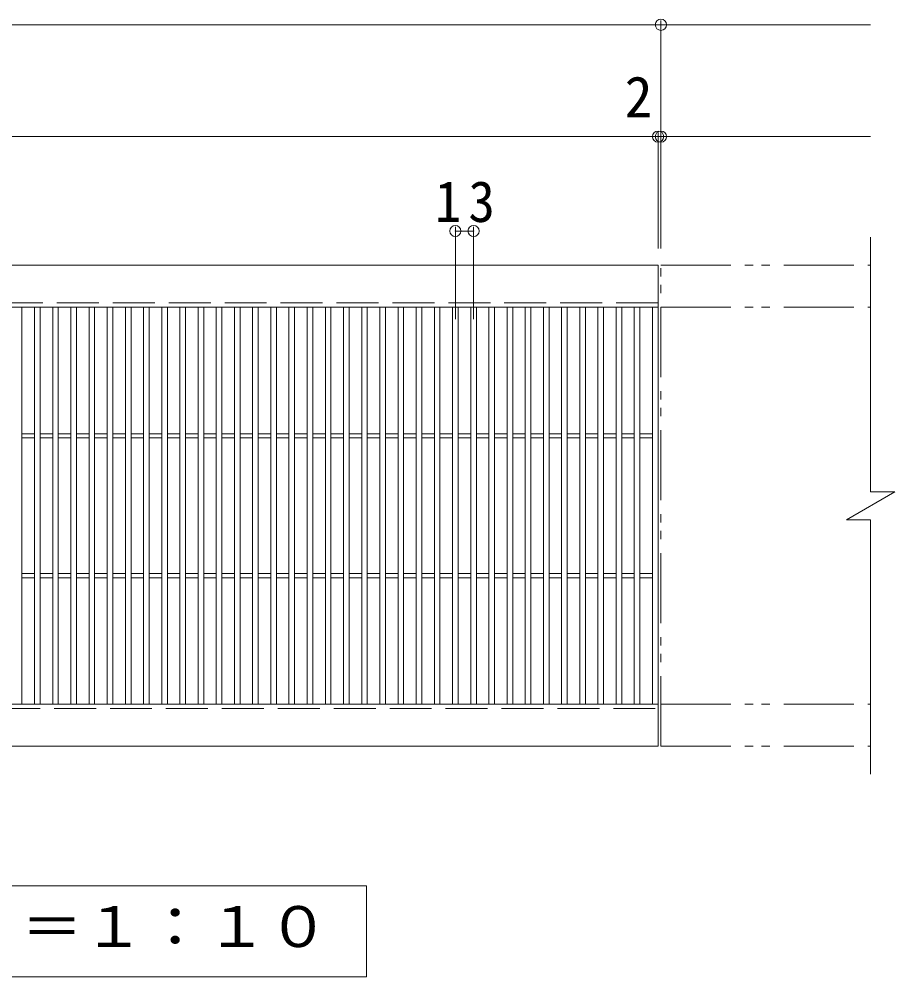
# Model space of a CAD drawing. Units: millimetres at full size, sheet at 1:10; details may follow other scales. Extents: x -1514 to 1852, y -1362 to 1316.
# Drawn here: x -763 to -136, y 600 to 1285 of the extents above; entities that cross this region are included whole.
import ezdxf
from ezdxf.enums import TextEntityAlignment as Align

# ---------------------------------------------------------------- set-up
doc = ezdxf.new("R2010")
doc.units = ezdxf.units.MM
doc.header["$LTSCALE"] = 10
doc.header["$PDMODE"] = 32
doc.header["$PDSIZE"] = 8
doc.linetypes.add('DASHED3', pattern=[4, 3, -1])
doc.linetypes.add('DOUBLE_CHAIN1', pattern=[8.8, 5, -1, 0.6, -0.6, 0.6, -1])
for name, color, linetype, lineweight in [('C-1', 2, 'Continuous', 9), ('C-2', 3, 'Continuous', 9), ('C-4', 7, 'Continuous', 9), ('C-5', 7, 'Continuous', 9)]:
    doc.layers.add(name, color=color, linetype=linetype, lineweight=lineweight)
doc.styles.add('ＭＳ ゴシック', font='')
doc.styles.get('ＭＳ ゴシック').set_extended_font_data('MS Gothic')

msp = doc.modelspace()

# ---------------------------------------------------------------- linework, layer by layer
at = {"layer": 'C-1'}
for p, q in [((-305.58, 1108.58), (-1297.58, 1108.58)), ((-305.58, 1108.58), (-305.58, 1078.58)), ((-305.58, 1078.58), (-1297.58, 1078.58)), ((-170.9, 926.58), (-136.26, 946.58)), ((-1297.58, 794.58), (-305.58, 794.58)), ((-305.58, 794.58), (-305.58, 764.58)), ((-1297.58, 764.58), (-305.58, 764.58))]:
    msp.add_line(p, q, dxfattribs=at)
at = {"layer": 'C-1', "linetype": 'DOUBLE_CHAIN1'}
for p, q in [((-303.58, 1108.58), (-153.58, 1108.58)), ((-303.58, 764.58), (-303.58, 1108.58)), ((-303.58, 1078.58), (-153.58, 1078.58)), ((-303.58, 794.58), (-153.58, 794.58)), ((-303.58, 764.58), (-153.58, 764.58))]:
    msp.add_line(p, q, dxfattribs=at)
at = {"layer": 'C-1', "linetype": 'DASHED3'}
for p, q in [((-305.58, 1081.58), (-1297.58, 1081.58)), ((-1297.58, 791.58), (-305.58, 791.58))]:
    msp.add_line(p, q, dxfattribs=at)
at = {"layer": 'C-1'}
for points in [[(-153.58, 1128.58), (-153.58, 946.58), (-136.26, 946.58)], [(-170.9, 926.58), (-153.58, 926.58), (-153.58, 744.58)]]:
    msp.add_lwpolyline(points, dxfattribs=at)
at = {"layer": 'C-2'}
for p, q in [((-760.59, 1078.58), (-760.59, 794.58)), ((-751.59, 1078.58), (-751.59, 794.58)), ((-747.59, 1078.58), (-747.59, 794.58)), ((-738.59, 1078.58), (-738.59, 794.58)), ((-734.59, 1078.58), (-734.59, 794.58)), ((-725.59, 1078.58), (-725.59, 794.58)), ((-721.59, 1078.58), (-721.59, 794.58)), ((-712.59, 1078.58), (-712.59, 794.58)), ((-708.59, 1078.58), (-708.59, 794.58)), ((-699.59, 1078.58), (-699.59, 794.58)), ((-695.59, 1078.58), (-695.59, 794.58)), ((-686.59, 1078.58), (-686.59, 794.58)), ((-682.59, 1078.58), (-682.59, 794.58)), ((-673.59, 1078.58), (-673.59, 794.58)), ((-669.59, 1078.58), (-669.59, 794.58)), ((-660.59, 1078.58), (-660.59, 794.58)), ((-656.59, 1078.58), (-656.59, 794.58)), ((-647.59, 1078.58), (-647.59, 794.58)), ((-643.59, 1078.58), (-643.59, 794.58)), ((-634.59, 1078.58), (-634.59, 794.58)), ((-630.59, 1078.58), (-630.59, 794.58)), ((-621.59, 1078.58), (-621.59, 794.58)), ((-617.59, 1078.58), (-617.59, 794.58)), ((-608.59, 1078.58), (-608.59, 794.58)), ((-604.59, 1078.58), (-604.59, 794.58)), ((-595.59, 1078.58), (-595.59, 794.58)), ((-591.59, 1078.58), (-591.59, 794.58)), ((-582.59, 1078.58), (-582.59, 794.58)), ((-578.59, 1078.58), (-578.59, 794.58)), ((-569.59, 1078.58), (-569.59, 794.58)), ((-565.59, 1078.58), (-565.59, 794.58)), ((-556.59, 1078.58), (-556.59, 794.58)), ((-552.59, 1078.58), (-552.59, 794.58)), ((-543.59, 1078.58), (-543.59, 794.58)), ((-539.59, 1078.58), (-539.59, 794.58)), ((-530.59, 1078.58), (-530.59, 794.58)), ((-526.59, 1078.58), (-526.59, 794.58)), ((-517.59, 1078.58), (-517.59, 794.58)), ((-513.59, 1078.58), (-513.59, 794.58)), ((-504.59, 1078.58), (-504.59, 794.58)), ((-500.59, 1078.58), (-500.59, 794.58)), ((-491.59, 1078.58), (-491.59, 794.58)), ((-487.59, 1078.58), (-487.59, 794.58)), ((-478.59, 1078.58), (-478.59, 794.58)), ((-474.59, 1078.58), (-474.59, 794.58)), ((-465.59, 1078.58), (-465.59, 794.58)), ((-461.59, 1078.58), (-461.59, 794.58)), ((-452.59, 1078.58), (-452.59, 794.58)), ((-448.59, 1078.58), (-448.59, 794.58)), ((-439.59, 1078.58), (-439.59, 794.58)), ((-435.59, 1078.58), (-435.59, 794.58)), ((-426.59, 1078.58), (-426.59, 794.58)), ((-422.59, 1078.58), (-422.59, 794.58)), ((-413.59, 1078.58), (-413.59, 794.58)), ((-409.59, 1078.58), (-409.59, 794.58)), ((-400.6, 1078.58), (-400.6, 794.58)), ((-396.6, 1078.58), (-396.6, 794.58)), ((-387.6, 1078.58), (-387.6, 794.58)), ((-383.6, 1078.58), (-383.6, 794.58)), ((-374.6, 1078.58), (-374.6, 794.58)), ((-370.6, 1078.58), (-370.6, 794.58)), ((-361.6, 1078.58), (-361.6, 794.58)), ((-357.6, 1078.58), (-357.6, 794.58)), ((-348.6, 1078.58), (-348.6, 794.58)), ((-344.6, 1078.58), (-344.6, 794.58)), ((-335.6, 1078.58), (-335.6, 794.58)), ((-331.6, 1078.58), (-331.6, 794.58)), ((-322.6, 1078.58), (-322.6, 794.58)), ((-318.6, 1078.58), (-318.6, 794.58)), ((-309.58, 1078.58), (-309.58, 794.58)), ((-305.58, 1078.58), (-305.58, 794.58)), ((-760.59, 988.08), (-751.59, 988.08)), ((-747.59, 988.08), (-738.59, 988.08)), ((-734.59, 988.08), (-725.59, 988.08)), ((-721.59, 988.08), (-712.59, 988.08)), ((-708.59, 988.08), (-699.59, 988.08)), ((-695.59, 988.08), (-686.59, 988.08)), ((-682.59, 988.08), (-673.59, 988.08)), ((-669.59, 988.08), (-660.59, 988.08)), ((-656.59, 988.08), (-647.59, 988.08)), ((-643.59, 988.08), (-634.59, 988.08)), ((-630.59, 988.08), (-621.59, 988.08)), ((-617.59, 988.08), (-608.59, 988.08)), ((-604.59, 988.08), (-595.59, 988.08)), ((-591.59, 988.08), (-582.59, 988.08)), ((-578.59, 988.08), (-569.59, 988.08)), ((-565.59, 988.08), (-556.59, 988.08)), ((-552.59, 988.08), (-543.59, 988.08)), ((-539.59, 988.08), (-530.59, 988.08)), ((-526.59, 988.08), (-517.59, 988.08)), ((-513.59, 988.08), (-504.59, 988.08)), ((-500.59, 988.08), (-491.59, 988.08)), ((-487.59, 988.08), (-478.59, 988.08)), ((-474.59, 988.08), (-465.59, 988.08)), ((-461.59, 988.08), (-452.59, 988.08)), ((-448.59, 988.08), (-439.59, 988.08)), ((-435.59, 988.08), (-426.59, 988.08)), ((-422.59, 988.08), (-413.59, 988.08)), ((-409.59, 988.08), (-400.6, 988.08)), ((-396.6, 988.08), (-387.6, 988.08)), ((-383.6, 988.08), (-374.6, 988.08)), ((-370.6, 988.08), (-361.6, 988.08)), ((-357.6, 988.08), (-348.6, 988.08)), ((-344.6, 988.08), (-335.6, 988.08)), ((-331.6, 988.08), (-322.6, 988.08)), ((-318.58, 988.08), (-309.58, 988.08)), ((-760.59, 985.08), (-751.59, 985.08)), ((-747.59, 985.08), (-738.59, 985.08)), ((-734.59, 985.08), (-725.59, 985.08)), ((-721.59, 985.08), (-712.59, 985.08)), ((-708.59, 985.08), (-699.59, 985.08)), ((-695.59, 985.08), (-686.59, 985.08)), ((-682.59, 985.08), (-673.59, 985.08)), ((-669.59, 985.08), (-660.59, 985.08)), ((-656.59, 985.08), (-647.59, 985.08)), ((-643.59, 985.08), (-634.59, 985.08)), ((-630.59, 985.08), (-621.59, 985.08)), ((-617.59, 985.08), (-608.59, 985.08)), ((-604.59, 985.08), (-595.59, 985.08)), ((-591.59, 985.08), (-582.59, 985.08)), ((-578.59, 985.08), (-569.59, 985.08)), ((-565.59, 985.08), (-556.59, 985.08)), ((-552.59, 985.08), (-543.59, 985.08)), ((-539.59, 985.08), (-530.59, 985.08)), ((-526.59, 985.08), (-517.59, 985.08)), ((-513.59, 985.08), (-504.59, 985.08)), ((-500.59, 985.08), (-491.59, 985.08)), ((-487.59, 985.08), (-478.59, 985.08)), ((-474.59, 985.08), (-465.59, 985.08)), ((-461.59, 985.08), (-452.59, 985.08)), ((-448.59, 985.08), (-439.59, 985.08)), ((-435.59, 985.08), (-426.59, 985.08)), ((-422.59, 985.08), (-413.59, 985.08)), ((-409.59, 985.08), (-400.6, 985.08)), ((-396.6, 985.08), (-387.6, 985.08)), ((-383.6, 985.08), (-374.6, 985.08)), ((-370.6, 985.08), (-361.6, 985.08)), ((-357.6, 985.08), (-348.6, 985.08)), ((-344.6, 985.08), (-335.6, 985.08)), ((-331.6, 985.08), (-322.6, 985.08)), ((-318.58, 985.08), (-309.58, 985.08)), ((-760.59, 888.08), (-751.59, 888.08)), ((-760.59, 885.08), (-751.59, 885.08)), ((-747.59, 888.08), (-738.59, 888.08)), ((-747.59, 885.08), (-738.59, 885.08)), ((-734.59, 888.08), (-725.59, 888.08)), ((-734.59, 885.08), (-725.59, 885.08)), ((-721.59, 888.08), (-712.59, 888.08)), ((-721.59, 885.08), (-712.59, 885.08)), ((-708.59, 888.08), (-699.59, 888.08)), ((-708.59, 885.08), (-699.59, 885.08)), ((-695.59, 888.08), (-686.59, 888.08)), ((-695.59, 885.08), (-686.59, 885.08)), ((-682.59, 888.08), (-673.59, 888.08)), ((-682.59, 885.08), (-673.59, 885.08)), ((-669.59, 888.08), (-660.59, 888.08)), ((-669.59, 885.08), (-660.59, 885.08)), ((-656.59, 888.08), (-647.59, 888.08)), ((-656.59, 885.08), (-647.59, 885.08)), ((-643.59, 888.08), (-634.59, 888.08)), ((-643.59, 885.08), (-634.59, 885.08)), ((-630.59, 888.08), (-621.59, 888.08)), ((-630.59, 885.08), (-621.59, 885.08)), ((-617.59, 888.08), (-608.59, 888.08)), ((-617.59, 885.08), (-608.59, 885.08)), ((-604.59, 888.08), (-595.59, 888.08)), ((-604.59, 885.08), (-595.59, 885.08)), ((-591.59, 888.08), (-582.59, 888.08)), ((-591.59, 885.08), (-582.59, 885.08)), ((-578.59, 888.08), (-569.59, 888.08)), ((-578.59, 885.08), (-569.59, 885.08)), ((-565.59, 888.08), (-556.59, 888.08)), ((-565.59, 885.08), (-556.59, 885.08)), ((-552.59, 888.08), (-543.59, 888.08)), ((-552.59, 885.08), (-543.59, 885.08)), ((-539.59, 888.08), (-530.59, 888.08)), ((-539.59, 885.08), (-530.59, 885.08)), ((-526.59, 888.08), (-517.59, 888.08)), ((-526.59, 885.08), (-517.59, 885.08)), ((-513.59, 888.08), (-504.59, 888.08)), ((-513.59, 885.08), (-504.59, 885.08)), ((-500.59, 888.08), (-491.59, 888.08)), ((-500.59, 885.08), (-491.59, 885.08)), ((-487.59, 888.08), (-478.59, 888.08)), ((-487.59, 885.08), (-478.59, 885.08)), ((-474.59, 888.08), (-465.59, 888.08)), ((-474.59, 885.08), (-465.59, 885.08)), ((-461.59, 888.08), (-452.59, 888.08)), ((-461.59, 885.08), (-452.59, 885.08)), ((-448.59, 888.08), (-439.59, 888.08)), ((-448.59, 885.08), (-439.59, 885.08)), ((-435.59, 888.08), (-426.59, 888.08)), ((-435.59, 885.08), (-426.59, 885.08)), ((-422.59, 888.08), (-413.59, 888.08)), ((-422.59, 885.08), (-413.59, 885.08)), ((-409.59, 888.08), (-400.6, 888.08)), ((-409.59, 885.08), (-400.6, 885.08)), ((-396.6, 888.08), (-387.6, 888.08)), ((-396.6, 885.08), (-387.6, 885.08)), ((-383.6, 888.08), (-374.6, 888.08)), ((-383.6, 885.08), (-374.6, 885.08)), ((-370.6, 888.08), (-361.6, 888.08)), ((-370.6, 885.08), (-361.6, 885.08)), ((-357.6, 888.08), (-348.6, 888.08)), ((-357.6, 885.08), (-348.6, 885.08)), ((-344.6, 888.08), (-335.6, 888.08)), ((-344.6, 885.08), (-335.6, 885.08)), ((-331.6, 888.08), (-322.6, 888.08)), ((-331.6, 885.08), (-322.6, 885.08)), ((-318.58, 888.08), (-309.58, 888.08)), ((-318.58, 885.08), (-309.58, 885.08))]:
    msp.add_line(p, q, dxfattribs=at)
at = {"layer": 'C-4'}
for p, q in [((-303.58, 1120.58), (-303.58, 1283.58)), ((-1449.58, 1280.58), (-153.58, 1280.58)), ((-1449.58, 1200.58), (-153.58, 1200.58)), ((-305.58, 1120.58), (-305.58, 1203.58)), ((-450.59, 1069.99), (-450.59, 1136.04)), ((-450.59, 1133.04), (-437.59, 1133.04)), ((-437.59, 1069.99), (-437.59, 1136.04))]:
    msp.add_line(p, q, dxfattribs=at)
for p in [(-303.58, 1280.58), (-305.58, 1200.58), (-303.58, 1200.58), (-450.59, 1133.04), (-437.59, 1133.04)]:
    msp.add_point(p, dxfattribs=at)
at = {"layer": 'C-5'}
msp.add_lwpolyline([(-1089.08, 599.58), (-1089.08, 664.58), (-514.08, 664.58), (-514.08, 599.58)], close=True, dxfattribs=at)

# ---------------------------------------------------------------- texts
at = {"layer": 'C-4', "color": 2, "style": 'ＭＳ ゴシック'}
msp.add_text('2', height=29.33, dxfattribs=at).set_placement((-329.54, 1205.58), align=Align.BOTTOM_LEFT)
at = {"layer": 'C-4', "color": 2, "insert": (-465.34, 1139.04), "char_height": 29.33, "attachment_point": 7, "style": 'ＭＳ ゴシック'}
msp.add_mtext('\\T1.27;\\W0.95;13', dxfattribs=at)
at = {"layer": 'C-5', "color": 2, "style": 'ＭＳ ゴシック', "width": 1.1}
msp.add_text('平面詳細図\u3000Ｓ＝１：１０', height=29.33, dxfattribs=at).set_placement((-1069.08, 612.08), align=Align.BOTTOM_LEFT)

doc.saveas('drawing.dxf')
